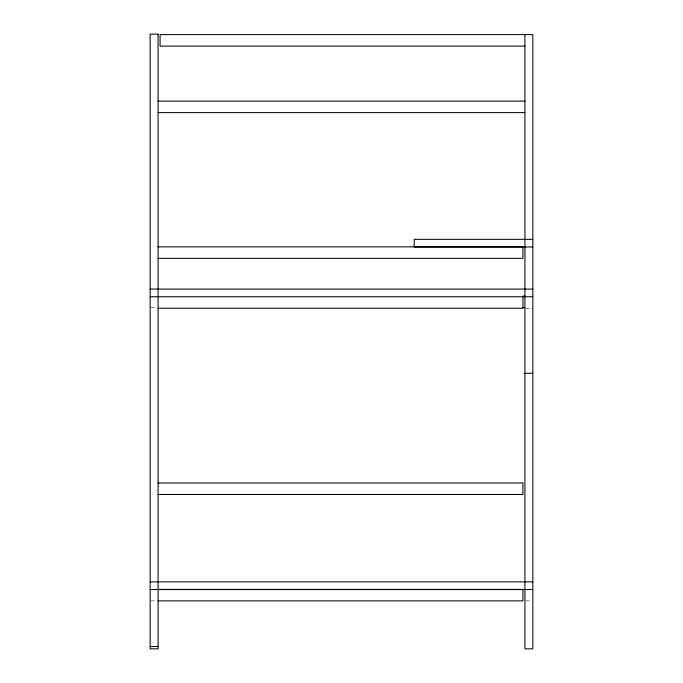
<?xml version="1.0" encoding="UTF-8"?>
<svg xmlns="http://www.w3.org/2000/svg" width="683" height="683" viewBox="0 0 683 683"><rect width="100%" height="100%" fill="white"/><g stroke="black" fill="none" stroke-linecap="round" stroke-linejoin="round"><path stroke-width="0.51" stroke-dasharray="3.42 2.56" d="M151.148 307.623L157.081 307.623M525.919 308.229L532.842 308.229M151.148 600.878L157.081 600.878M525.919 600.878L531.852 600.878"/><path stroke-width="1.02" d="M524.928 46.102L160.078 46.102L160.078 34.62L532.842 34.62L532.842 648.85L524.928 648.85L524.928 34.62M158.072 101.127L524.928 101.127M158.072 112.61L524.928 112.61M532.842 239.34L414.214 239.34L414.214 246.998L532.842 246.998M158.072 246.862L522.922 246.862L522.922 258.345L158.072 258.345M150.158 289.097L532.842 289.097M522.794 296.14L524.928 296.14M150.158 296.746L532.842 296.746M522.794 307.623L524.928 307.623M158.072 308.229L522.922 308.229L522.922 296.746M524.928 373.294L532.842 373.294M158.072 483.001L522.922 483.001L522.922 494.483L158.072 494.483M150.158 581.873L532.842 581.873M158.072 589.395L522.922 589.395L522.922 600.878L158.072 600.878M150.158 589.531L532.842 589.531M150.158 646.494L158.072 646.494M158.072 34.15L150.158 34.15L150.158 648.85L158.072 648.85L158.072 34.15"/></g></svg>
